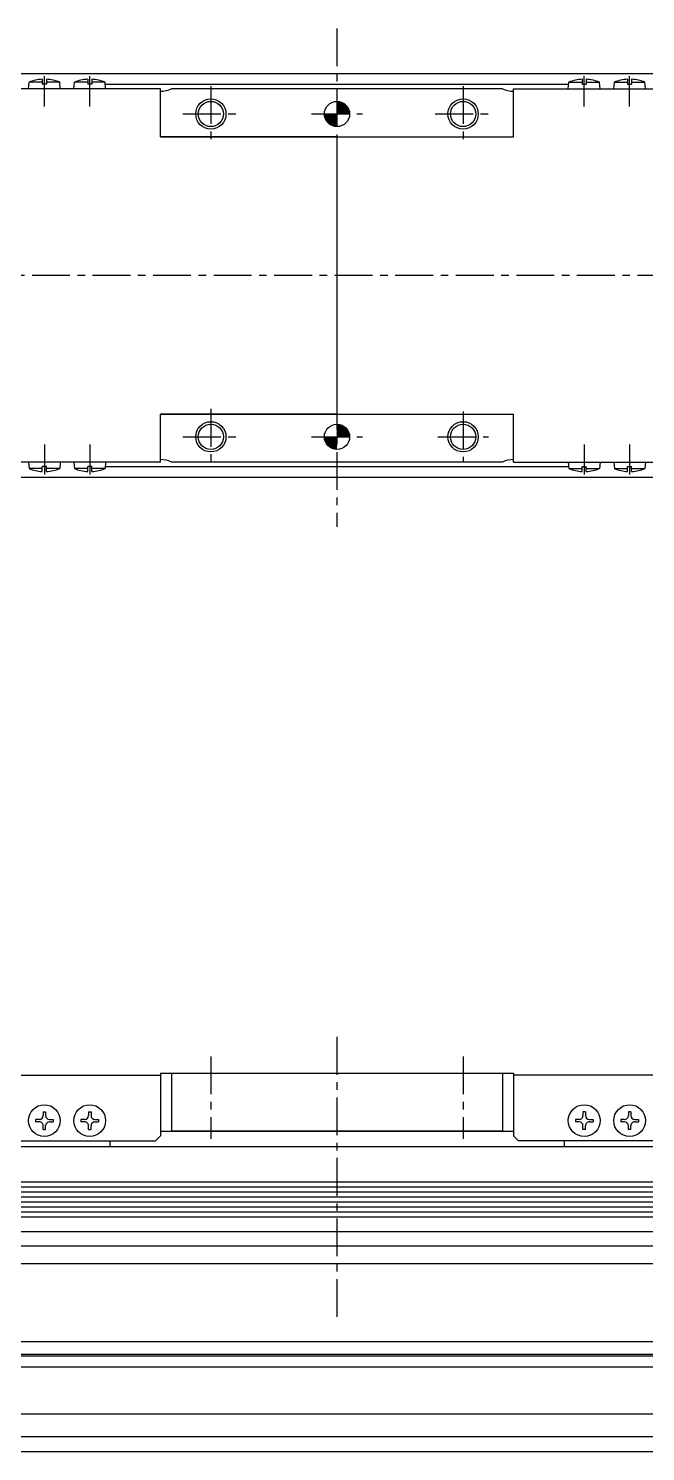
# Model space of a CAD drawing. Extents: x -649 to 408, y -49 to 438.
# Drawn here: x -332.1 to -209.8, y 155.8 to 438 of the extents above; entities that cross this region are included whole.
import ezdxf

# ---------------------------------------------------------------- set-up
doc = ezdxf.new("R2010")
doc.units = 0
doc.linetypes.add('CENTER', pattern=[12, 7.5, -1.5, 1.5, -1.5])
doc.linetypes.add('CONTINOUS', pattern=[0])
doc.layers.get('0').update_dxf_attribs({"linetype": 'CONTINUOUS'})
doc.layers.add('CENTER', color=1, linetype='CENTER')

# ---------------------------------------------------------------- blocks, each defined once
blk = doc.blocks.new('*X6')
at = {"color": 0}
for p, q in [((-270.96, 359.39), (-270.83, 359.52)), ((-270.96, 359.17), (-270.62, 359.5)), ((-270.96, 358.94), (-270.43, 359.47)), ((-270.96, 358.72), (-270.25, 359.42)), ((-270.96, 358.49), (-270.08, 359.37)), ((-270.96, 358.27), (-269.93, 359.3)), ((-270.96, 358.05), (-269.78, 359.23)), ((-270.96, 357.82), (-269.63, 359.15)), ((-270.96, 357.6), (-269.5, 359.06)), ((-270.96, 357.38), (-269.37, 358.96)), ((-270.96, 357.15), (-269.25, 358.86)), ((-270.86, 357.02), (-269.14, 358.74)), ((-270.64, 357.02), (-269.04, 358.63)), ((-270.41, 357.02), (-268.94, 358.5)), ((-270.19, 357.02), (-268.85, 358.37)), ((-273.45, 356.89), (-273.32, 357.02)), ((-273.43, 356.69), (-273.1, 357.02)), ((-273.4, 356.5), (-272.87, 357.02)), ((-273.36, 356.32), (-272.65, 357.02)), ((-273.3, 356.15), (-272.43, 357.02)), ((-273.23, 355.99), (-272.2, 357.02)), ((-273.16, 355.84), (-271.98, 357.02)), ((-273.08, 355.7), (-271.76, 357.02)), ((-272.99, 355.57), (-271.53, 357.02)), ((-272.89, 355.44), (-271.31, 357.02)), ((-272.79, 355.32), (-271.09, 357.02)), ((-272.68, 355.21), (-270.96, 356.93)), ((-272.56, 355.1), (-270.96, 356.71)), ((-272.43, 355.01), (-270.96, 356.48)), ((-272.3, 354.92), (-270.96, 356.26)), ((-272.16, 354.83), (-270.96, 356.03)), ((-272.01, 354.76), (-270.96, 355.81)), ((-271.85, 354.69), (-270.96, 355.59)), ((-269.97, 357.02), (-268.77, 358.23)), ((-269.74, 357.02), (-268.69, 358.08)), ((-269.52, 357.02), (-268.62, 357.92)), ((-269.3, 357.02), (-268.57, 357.75)), ((-269.07, 357.02), (-268.52, 357.58)), ((-268.85, 357.02), (-268.48, 357.39)), ((-268.63, 357.02), (-268.46, 357.19)), ((-271.69, 354.63), (-270.96, 355.36)), ((-271.51, 354.59), (-270.96, 355.14)), ((-271.32, 354.55), (-270.96, 354.92)), ((-271.12, 354.53), (-270.96, 354.69))]:
    blk.add_line(p, q, dxfattribs=at)
blk = doc.blocks.new('*X7')
at = {"color": 0}
for p, q in [((-270.96, 423.34), (-270.78, 423.52)), ((-270.96, 423.12), (-270.58, 423.5)), ((-270.96, 422.89), (-270.39, 423.46)), ((-270.96, 422.67), (-270.22, 423.41)), ((-270.96, 422.45), (-270.05, 423.35)), ((-270.96, 422.22), (-269.89, 423.29)), ((-270.96, 422), (-269.75, 423.21)), ((-273.45, 420.85), (-273.27, 421.02)), ((-273.43, 420.65), (-273.05, 421.02)), ((-273.39, 420.46), (-272.83, 421.02)), ((-273.34, 420.28), (-272.6, 421.02)), ((-273.29, 420.12), (-272.38, 421.02)), ((-273.22, 419.96), (-272.16, 421.02)), ((-273.14, 419.81), (-271.93, 421.02)), ((-273.06, 419.67), (-271.71, 421.02)), ((-272.97, 419.54), (-271.48, 421.02)), ((-272.87, 419.41), (-271.26, 421.02)), ((-272.76, 419.3), (-271.04, 421.02)), ((-272.65, 419.19), (-270.96, 420.88)), ((-272.53, 419.08), (-270.96, 420.66)), ((-272.4, 418.99), (-270.96, 420.43)), ((-270.96, 421.78), (-269.61, 423.13)), ((-270.96, 421.55), (-269.47, 423.04)), ((-270.96, 421.33), (-269.35, 422.94)), ((-270.96, 421.1), (-269.23, 422.83)), ((-270.81, 421.02), (-269.12, 422.72)), ((-270.59, 421.02), (-269.02, 422.6)), ((-270.37, 421.02), (-268.92, 422.47)), ((-270.14, 421.02), (-268.83, 422.34)), ((-269.92, 421.02), (-268.75, 422.2)), ((-269.7, 421.02), (-268.67, 422.04)), ((-269.47, 421.02), (-268.61, 421.89)), ((-269.25, 421.02), (-268.56, 421.72)), ((-269.02, 421.02), (-268.51, 421.54)), ((-268.8, 421.02), (-268.48, 421.35)), ((-268.58, 421.02), (-268.46, 421.14)), ((-272.27, 418.9), (-270.96, 420.21)), ((-272.13, 418.82), (-270.96, 419.99)), ((-271.98, 418.74), (-270.96, 419.76)), ((-271.82, 418.68), (-270.96, 419.54)), ((-271.65, 418.62), (-270.96, 419.32)), ((-271.47, 418.58), (-270.96, 419.09)), ((-271.28, 418.55), (-270.96, 418.87)), ((-271.07, 418.53), (-270.96, 418.64))]:
    blk.add_line(p, q, dxfattribs=at)

msp = doc.modelspace()

# ---------------------------------------------------------------- linework, layer by layer
at = {"color": 7, "linetype": 'CONTINOUS'}
for p, q in [((-471.96, 429.02), (394.04, 429.02)), ((-305.96, 426.02), (-349.96, 426.02)), ((-332.11, 426.02), (-331.99, 427.32)), ((-329.36, 427.32), (-331.99, 427.32)), ((-329.36, 427.91), (-329.36, 426.92)), ((-328.56, 426.92), (-329.36, 426.92)), ((-328.56, 427.91), (-328.56, 426.92)), ((-325.92, 427.32), (-328.56, 427.32)), ((-325.81, 426.02), (-325.92, 427.32)), ((-323.11, 426.02), (-322.99, 427.32)), ((-320.36, 427.32), (-322.99, 427.32)), ((-320.36, 427.91), (-320.36, 426.92)), ((-319.56, 426.92), (-320.36, 426.92)), ((-319.56, 427.91), (-319.56, 426.92)), ((-316.92, 427.32), (-319.56, 427.32)), ((-316.81, 426.02), (-316.92, 427.32)), ((-316.81, 426.95), (-225.11, 426.95)), ((-305.96, 416.52), (-305.96, 426.02)), ((-238.14, 426.02), (-303.78, 426.02)), ((-235.96, 426.02), (-191.96, 426.02)), ((-235.96, 416.52), (-235.96, 426.02)), ((-225.11, 426.02), (-224.99, 427.32)), ((-224.99, 427.32), (-222.36, 427.32)), ((-222.36, 427.91), (-222.36, 426.92)), ((-222.36, 426.92), (-221.56, 426.92)), ((-221.56, 427.91), (-221.56, 426.92)), ((-221.56, 427.32), (-218.92, 427.32)), ((-218.81, 426.02), (-218.92, 427.32)), ((-216.11, 426.02), (-215.99, 427.32)), ((-215.99, 427.32), (-213.36, 427.32)), ((-213.36, 427.91), (-213.36, 426.92)), ((-213.36, 426.92), (-212.56, 426.92)), ((-212.56, 427.91), (-212.56, 426.92)), ((-212.56, 427.32), (-209.92, 427.32)), ((-209.81, 426.02), (-209.92, 427.32)), ((-305.96, 416.52), (-235.96, 416.52)), ((-270.96, 416.52), (-305.96, 416.52)), ((-270.96, 416.52), (-270.96, 361.52)), ((-270.96, 416.52), (-235.96, 416.52)), ((-305.96, 352.02), (-305.96, 361.52)), ((-305.96, 361.52), (-235.96, 361.52)), ((-270.96, 361.52), (-305.96, 361.52)), ((-270.96, 361.52), (-235.96, 361.52)), ((-235.96, 352.02), (-235.96, 361.52)), ((-305.96, 352.02), (-349.96, 352.02)), ((-332.11, 352.02), (-331.99, 350.72)), ((-329.36, 350.72), (-331.99, 350.72)), ((-328.56, 351.12), (-329.36, 351.12)), ((-329.36, 350.13), (-329.36, 351.12)), ((-328.56, 350.13), (-328.56, 351.12)), ((-325.92, 350.72), (-328.56, 350.72)), ((-325.81, 352.02), (-325.92, 350.72)), ((-323.11, 352.02), (-322.99, 350.72)), ((-320.36, 350.72), (-322.99, 350.72)), ((-320.36, 350.13), (-320.36, 351.12)), ((-319.56, 351.12), (-320.36, 351.12)), ((-319.56, 350.13), (-319.56, 351.12)), ((-316.92, 350.72), (-319.56, 350.72)), ((-316.81, 352.02), (-316.92, 350.72)), ((-225.11, 351.1), (-316.81, 351.1)), ((-238.14, 352.02), (-303.78, 352.02)), ((-235.96, 352.02), (-191.96, 352.02)), ((-225.11, 352.02), (-224.99, 350.72)), ((-224.99, 350.72), (-222.36, 350.72)), ((-222.36, 350.13), (-222.36, 351.12)), ((-222.36, 351.12), (-221.56, 351.12)), ((-221.56, 350.13), (-221.56, 351.12)), ((-221.56, 350.72), (-218.92, 350.72)), ((-218.81, 352.02), (-218.92, 350.72)), ((-216.11, 352.02), (-215.99, 350.72)), ((-215.99, 350.72), (-213.36, 350.72)), ((-213.36, 351.12), (-212.56, 351.12)), ((-213.36, 350.13), (-213.36, 351.12)), ((-212.56, 350.13), (-212.56, 351.12)), ((-212.56, 350.72), (-209.92, 350.72)), ((-209.81, 352.02), (-209.92, 350.72)), ((-471.96, 349.02), (394.04, 349.02)), ((-348.96, 230.45), (-305.96, 230.45)), ((-305.96, 230.85), (-235.96, 230.85)), ((-305.96, 230.85), (-305.96, 218.45)), ((-303.78, 230.85), (-303.78, 219.38)), ((-238.14, 230.85), (-238.14, 219.38)), ((-235.96, 230.85), (-235.96, 218.45)), ((-192.96, 230.45), (-235.96, 230.45)), ((-329.21, 223.2), (-328.71, 223.2)), ((-329.21, 223.2), (-329.21, 222.44)), ((-328.71, 223.2), (-328.71, 222.44)), ((-320.21, 223.2), (-319.71, 223.2)), ((-320.21, 223.2), (-320.21, 222.44)), ((-319.71, 223.2), (-319.71, 222.44)), ((-222.21, 223.2), (-222.21, 222.44)), ((-221.71, 223.2), (-222.21, 223.2)), ((-221.71, 223.2), (-221.71, 222.44)), ((-213.21, 223.2), (-213.21, 222.44)), ((-212.71, 223.2), (-213.21, 223.2)), ((-212.71, 223.2), (-212.71, 222.44)), ((-329.95, 221.7), (-330.71, 221.7)), ((-330.71, 221.7), (-330.71, 221.2)), ((-329.95, 221.2), (-330.71, 221.2)), ((-329.21, 219.7), (-329.21, 220.45)), ((-328.71, 219.7), (-328.71, 220.45)), ((-327.96, 221.7), (-327.21, 221.7)), ((-327.96, 221.2), (-327.21, 221.2)), ((-327.21, 221.7), (-327.21, 221.2)), ((-320.95, 221.7), (-321.71, 221.7)), ((-321.71, 221.7), (-321.71, 221.2)), ((-320.95, 221.2), (-321.71, 221.2)), ((-320.21, 219.7), (-320.21, 220.45)), ((-319.71, 219.7), (-319.71, 220.45)), ((-318.96, 221.7), (-318.21, 221.7)), ((-318.96, 221.2), (-318.21, 221.2)), ((-318.21, 221.7), (-318.21, 221.2)), ((-222.95, 221.7), (-223.71, 221.7)), ((-223.71, 221.7), (-223.71, 221.2)), ((-222.95, 221.2), (-223.71, 221.2)), ((-222.21, 219.7), (-222.21, 220.45)), ((-221.71, 219.7), (-221.71, 220.45)), ((-220.96, 221.7), (-220.21, 221.7)), ((-220.96, 221.2), (-220.21, 221.2)), ((-220.21, 221.7), (-220.21, 221.2)), ((-213.95, 221.7), (-214.71, 221.7)), ((-214.71, 221.7), (-214.71, 221.2)), ((-213.95, 221.2), (-214.71, 221.2)), ((-213.21, 219.7), (-213.21, 220.45)), ((-212.71, 219.7), (-212.71, 220.45)), ((-211.96, 221.7), (-211.21, 221.7)), ((-211.96, 221.2), (-211.21, 221.2)), ((-211.21, 221.7), (-211.21, 221.2)), ((-350.96, 217.45), (-306.96, 217.45)), ((-329.21, 219.7), (-328.71, 219.7)), ((-320.21, 219.7), (-319.71, 219.7)), ((-315.96, 217.45), (-315.96, 216.35)), ((-306.96, 217.45), (-305.96, 218.45)), ((-305.96, 219.38), (-235.96, 219.38)), ((-303.78, 219.4), (-238.14, 219.4)), ((-234.96, 217.45), (-235.96, 218.45)), ((-190.96, 217.45), (-234.96, 217.45)), ((-225.96, 217.45), (-225.96, 216.35)), ((-221.71, 219.7), (-222.21, 219.7)), ((-212.71, 219.7), (-213.21, 219.7)), ((-471.96, 216.35), (394.04, 216.35)), ((-470.96, 209.33), (393.04, 209.33)), ((-470.96, 208.33), (393.04, 208.33)), ((-470.96, 207.34), (393.04, 207.34)), ((-470.96, 206.35), (393.04, 206.35)), ((-470.96, 205.36), (393.04, 205.36)), ((-470.96, 204.36), (393.04, 204.36)), ((-470.96, 203.37), (393.04, 203.37)), ((-470.96, 202.38), (393.04, 202.38)), ((-471.96, 199.46), (394.04, 199.46)), ((-470.96, 196.6), (393.04, 196.6)), ((-470.96, 193.1), (393.04, 193.1)), ((-473.96, 177.68), (393.04, 177.68)), ((-470.96, 175.15), (393.04, 175.15)), ((-473.96, 172.61), (393.04, 172.61)), ((-470.96, 174.85), (393.04, 174.85)), ((-471.96, 163.35), (394.04, 163.35)), ((-471.96, 158.85), (394.04, 158.85)), ((-470.96, 155.85), (393.04, 155.85))]:
    msp.add_line(p, q, dxfattribs=at)
for centre, radius in [((-295.96, 421.02), 3), ((-295.96, 421.02), 2.5), ((-270.96, 421.02), 2.5), ((-245.96, 421.02), 3), ((-245.96, 421.02), 2.5), ((-295.96, 357.02), 3), ((-295.96, 357.02), 2.5), ((-270.96, 357.02), 2.5), ((-245.96, 357.02), 3), ((-245.96, 357.02), 2.5), ((-328.96, 221.45), 3.15), ((-319.96, 221.45), 3.15), ((-221.96, 221.45), 3.15), ((-212.96, 221.45), 3.15)]:
    msp.add_circle(centre, radius, dxfattribs=at)
for centre, radius, start, end in [((-328.96, 419.94), 7.98, 92.8723, 112.3565), ((-328.96, 419.94), 7.98, 67.6435, 87.1277), ((-319.96, 419.94), 7.98, 92.8723, 112.3565), ((-319.96, 419.94), 7.98, 67.6435, 87.1277), ((-305.96, 430.52), 5, 270, 295.8419), ((-235.96, 430.52), 5, 244.1581, 270), ((-221.96, 419.94), 7.98, 92.8723, 112.3565), ((-221.96, 419.94), 7.98, 67.6435, 87.1277), ((-212.96, 419.94), 7.98, 92.8723, 112.3565), ((-212.96, 419.94), 7.98, 67.6435, 87.1277), ((-328.96, 358.11), 7.98, 247.6435, 267.1277), ((-328.96, 358.11), 7.98, 272.8723, 292.3565), ((-319.96, 358.11), 7.98, 247.6435, 267.1277), ((-319.96, 358.11), 7.98, 272.8723, 292.3565), ((-305.96, 347.52), 5, 64.1581, 90), ((-235.96, 347.52), 5, 90, 115.8419), ((-221.96, 358.11), 7.98, 247.6435, 267.1277), ((-221.96, 358.11), 7.98, 272.8723, 292.3565), ((-212.96, 358.11), 7.98, 247.6435, 267.1277), ((-212.96, 358.11), 7.98, 272.8723, 292.3565), ((-329.95, 222.44), 0.748, 270, 0), ((-329.95, 220.45), 0.748, 0, 90.0001), ((-327.96, 222.44), 0.748, 180, 270), ((-327.96, 220.45), 0.748, 90, 180), ((-320.95, 222.44), 0.748, 270, 0), ((-320.95, 220.45), 0.748, 0, 90.0001), ((-318.96, 222.44), 0.748, 180, 270), ((-318.96, 220.45), 0.748, 90, 180), ((-222.95, 222.44), 0.748, 270, 0), ((-222.95, 220.45), 0.748, 360, 90), ((-220.96, 222.44), 0.748, 180, 270), ((-220.96, 220.45), 0.748, 89.9999, 180), ((-213.95, 222.44), 0.748, 270, 0), ((-213.95, 220.45), 0.748, 360, 90), ((-211.96, 222.44), 0.748, 180, 270), ((-211.96, 220.45), 0.748, 89.9999, 180)]:
    msp.add_arc(centre, radius, start, end, dxfattribs=at)
at = {"layer": 'CENTER', "color": 1, "linetype": 'CENTER'}
for p, q in [((-270.96, 437.98), (-270.96, 339.2)), ((-328.96, 422.52), (-328.96, 428.52)), ((-319.96, 422.52), (-319.96, 428.52)), ((-295.96, 426.56), (-295.96, 415.48)), ((-245.96, 426.56), (-245.96, 415.48)), ((-221.96, 422.52), (-221.96, 428.52)), ((-212.96, 422.52), (-212.96, 428.52)), ((-301.5, 421.02), (-290.42, 421.02)), ((-276, 421.02), (-265.92, 421.02)), ((-251.5, 421.02), (-240.42, 421.02)), ((408.1, 389.02), (-511.14, 389.02)), ((-295.96, 362.56), (-295.96, 351.48)), ((-245.96, 362.06), (-245.96, 351.98)), ((-328.96, 355.52), (-328.96, 349.52)), ((-319.96, 355.52), (-319.96, 349.52)), ((-301.5, 357.02), (-290.42, 357.02)), ((-276, 357.02), (-265.92, 357.02)), ((-251, 357.02), (-240.92, 357.02)), ((-221.96, 355.52), (-221.96, 349.52)), ((-212.96, 355.52), (-212.96, 349.52)), ((-270.96, 238.05), (-270.96, 181.47)), ((-295.96, 234.17), (-295.96, 217.82)), ((-245.96, 234.17), (-245.96, 217.82))]:
    msp.add_line(p, q, dxfattribs=at)

# ---------------------------------------------------------------- block references
at = {"color": 7, "linetype": 'CONTINOUS'}
for name in ['*X7', '*X6']:
    msp.add_blockref(name, (0, 0), dxfattribs=at)

doc.saveas('drawing.dxf')
